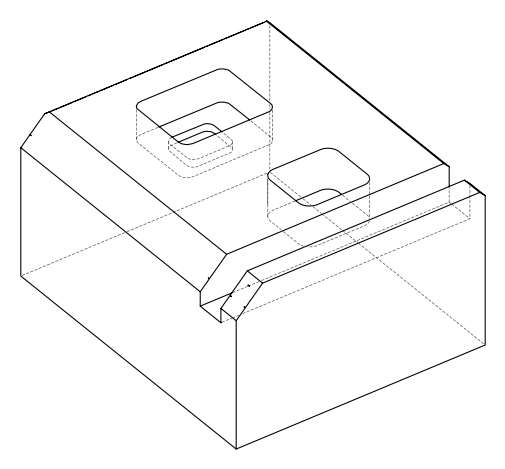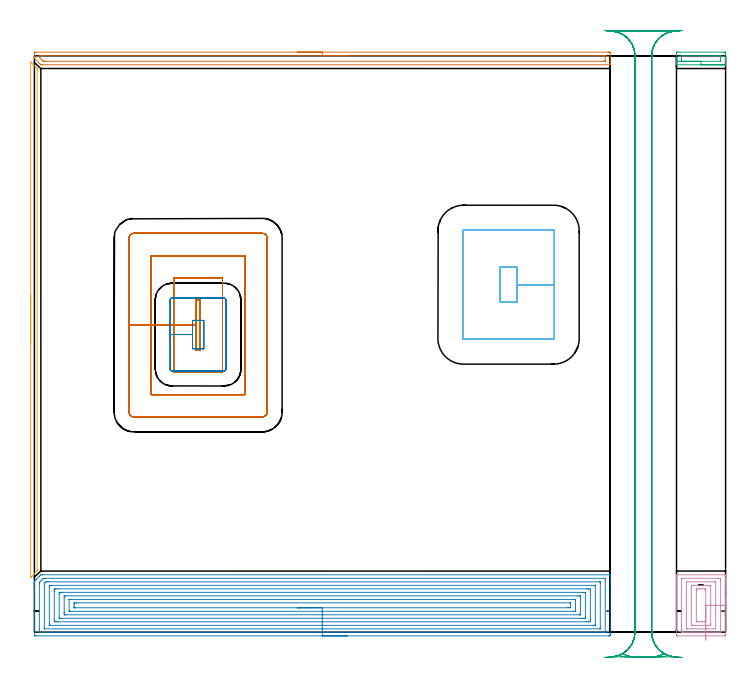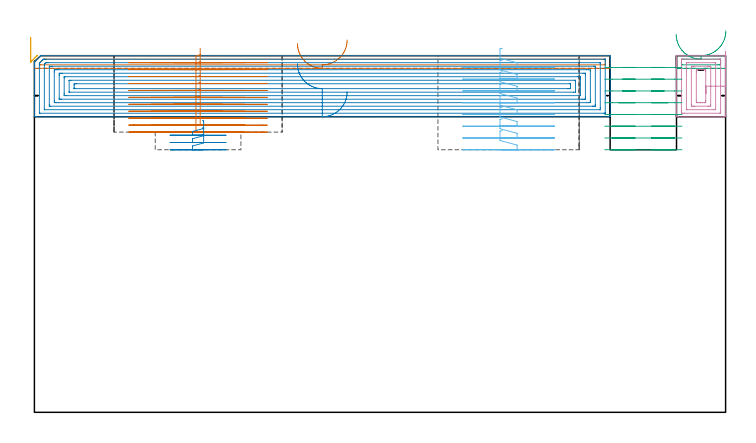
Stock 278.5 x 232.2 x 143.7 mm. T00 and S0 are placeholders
(PLAN: 9 operations, 3 tool changes, 54.4 min)
(1 AREA_MILL | FG_CHAMFER_SURFACE | UGT0205_001 | 3.89 min | 3062 mm3)
(2 AREA_MILL_1 | FG_CHAMFER_SURFACE_1 | UGT0205_001 | 17.08 min | 72700 mm3)
(3 AREA_MILL_2 | FG_CHAMFER_SURFACE_2 | UGT0205_001 | 0.5 min | 305 mm3)
(4 AREA_MILL_3 | FG_CHAMFER_SURFACE_3 | UGT0205_001 | 1.7 min | 8495 mm3)
(5 AREA_MILL_4 | FG_CHAMFER_SURFACE_4 | UGT0205_001 | 1.8 min | 687 mm3)
(6 MILL_RECTANGULAR_POCKET | POCKET_RECTANGULAR_STRAIGHT | UGT0201_094 | Follow Part, ap 5, ae 75% | 4.48 min | 134591 mm3)
(7 MILL_RECTANGULAR_POCKET_1 | POCKET_RECTANGULAR_STRAIGHT_1 | NXT0201_011 | Follow Part, ap 3, ae 75% | 14.88 min | 177660 mm3)
(8 MILL_RECTANGULAR_POCKET_2 | POCKET_RECTANGULAR_STRAIGHT_2 | NXT0201_011 | Follow Part, ap 3, ae 75% | 1.15 min | 9867 mm3)
(9 MILL_RECTANGULAR_SLOT | SLOT_RECTANGULAR | UGT0201_094 | Follow Part, ap 5, ae 75% | 8.91 min | 229919 mm3)
(TOOL UGT0205_001 | Chamfer Mill 20 x 3 x 45 deg. | D20 FL50 Z2)
(TOOL UGT0201_094 | End mill 20 mm | D20 FL38 Z4)
(TOOL NXT0201_011 | ENDMILL 12mm [2P460-1200-NA 1630] | D12 FL38 Z6)
(OP 1 AREA_MILL)
G17 G21 G94 G90
T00 M6
G54
G17 G0 G90 X106. Y233.7 S1061 M3
G43 Z153.7 H0
Z148.6
G94 G1 X106.038 Z147.728 F250.
X106.152 Z146.863
X106.341 Z146.012
X106.603 Z145.18
X106.937 Z144.374
X107.34 Z143.6
X107.808 Z142.864
X108.34 Z142.172
X108.929 Z141.529
X109.572 Z140.939
X110.264 Z140.408
X111. Z139.94
X111.774 Z139.537
X112.58 Z139.203
X113.412 Z138.941
X114.264 Z138.752
X115.128 Z138.638
X116. Z138.6
X231.368
X231.736 Y233.698 Z138.601
X231.99 Y233.693 Z138.604
X232. Y233.338 Z138.958
Y231.588 Z140.707
Y230.198 Z142.098
Y229.837 Z142.457
Y229.115 Z143.185
Y228.899 Z143.401
X231.998 Y228.748 Z143.544
X231.99 Y228.603 Z143.688
X231.815 Y228.6 Z143.7
X3.315
X2.605 Y228.603 Z143.689
X2.512 Y228.689 Z143.607
X2.425 Y228.775 Z143.525
X2.42 Y228.78 Z143.52
X2.237 Y228.962 Z143.337
X0.185 Y231.015 Z141.284
X0.052 Y231.15 Z141.148
X0.01 Y231.196 Z141.102
X0. Y231.511 Z140.788
Y231.74 Z140.559
Y232.463 Z139.832
Y232.824 Z139.472
X0.001 Y233.338 Z138.958
X0.004 Y233.691 Z138.605
X0.37 Y233.7 Z138.6
X116.
Y232.286 Z140.014
X229.761 Y232.285 Z140.015
X229.938 Y232.282 Z140.018
X229.98 Y232.279 Z140.021
X229.991 Y232.276 Z140.024
X229.994 Y232.263 Z140.037
X229.997 Y232.228 Z140.072
X230. Y232.052 Z140.248
Y230.301 Z141.999
X229.997 Y230.164 Z142.136
X229.993 Y230.055 Z142.245
X229.99 Y230.025 Z142.275
X229.978 Y230.021 Z142.279
X229.936 Y230.019 Z142.281
X229.58 Y230.015 Z142.285
X229.399 Y230.014 Z142.286
X4.923
X4.209 Y230.015 Z142.285
X4.026 Y230.016 Z142.284
X3.674 Y230.021 Z142.279
X3.626 Y230.035 Z142.265
X3.554 Y230.103 Z142.197
X3.446 Y230.206 Z142.094
X3.315 Y230.335 Z141.965
X2.937 Y230.712 Z141.588
X2.42 Y231.231 Z141.069
X2.07 Y231.588 Z140.712
X2.022 Y231.64 Z140.66
X2.01 Y231.691 Z140.609
X2.006 Y231.793 Z140.507
X2.001 Y231.998 Z140.302
X2.003 Y232.136 Z140.164
X2.007 Y232.245 Z140.055
X2.01 Y232.276 Z140.024
X2.022 Y232.279 Z140.021
X2.064 Y232.281 Z140.019
X2.42 Y232.285 Z140.015
X2.601 Y232.286 Z140.014
X116.
X116.872 Z140.052
X117.736 Z140.166
X118.588 Z140.355
X119.42 Z140.617
X120.226 Z140.951
X121. Z141.354
X121.736 Z141.823
X122.428 Z142.354
X123.071 Z142.943
X123.66 Z143.586
X124.192 Z144.278
X124.66 Z145.014
X125.063 Z145.788
X125.397 Z146.594
X125.659 Z147.426
X125.848 Z148.278
X125.962 Z149.143
X126. Z150.014
G0 Z153.7
M5
M2
(OP 2 AREA_MILL_1)
G17 G21 G94 G90
T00 M6
G54
G17 G0 G90 X126. Y-1.5 S1061 M3
G43 Z153.7 H0
Z129.1
G94 G1 X125.962 Z128.228 F250.
X125.848 Z127.364
X125.659 Z126.512
X125.397 Z125.68
X125.063 Z124.874
X124.66 Z124.1
X124.192 Z123.364
X123.66 Z122.672
X123.071 Z122.029
X122.428 Z121.44
X121.736 Z120.909
X121. Z120.44
X120.226 Z120.037
X119.42 Z119.703
X118.588 Z119.441
X117.736 Z119.252
X116.872 Z119.138
X116. Z119.1
X0.632
X0.166 Y-1.496 Z119.102
X0.01 Y-1.492 Z119.106
X0. Y-1.333 Z119.265
Y16.776 Z137.371
Y19.156 Z139.751
Y19.882 Z140.482
Y20.113 Z140.712
X0.007 Y20.476 Z141.075
X0.01 Y20.499 Z141.098
X0.185 Y20.682 Z141.282
X0.854 Y21.354 Z141.953
X1.973 Y22.474 Z143.073
X2.42 Y22.921 Z143.52
X2.594 Y23.097 Z143.689
X3.315 Y23.1 Z143.7
X231.815
X231.99 Y23.098 Z143.689
X232. Y22.749 Z143.348
Y22.521 Z143.121
Y21.795 Z142.39
Y20.552 Z141.149
Y19.156 Z139.752
Y-0.453 Z120.144
X231.995 Y-1.074 Z119.523
X231.99 Y-1.492 Z119.106
X231.797 Y-1.496 Z119.102
X231.368 Y-1.5 Z119.1
X116.
Y-0.086 Z120.514
X2.309
X2.049 Y-0.084 Z120.516
X2.018 Y-0.082 Z120.518
X2.01 Y-0.079 Z120.521
X2.006 Y-0.071 Z120.529
X2.002 Y-0.033 Z120.567
X2.001 Y0.002 Z120.602
X2. Y0.219 Z120.819
X2.001 Y19.156 Z139.756
X2.003 Y19.567 Z140.167
X2.01 Y20.036 Z140.636
X2.207 Y20.245 Z140.845
X2.42 Y20.469 Z141.069
X3.088 Y21.138 Z141.738
X3.315 Y21.364 Z141.964
X3.535 Y21.578 Z142.178
X3.633 Y21.671 Z142.271
X3.818 Y21.679 Z142.279
X4.209 Y21.684 Z142.284
X4.321 Y21.685 Z142.285
X229.691 Y21.686 Z142.286
X229.951 Y21.684 Z142.284
X229.982 Y21.682 Z142.282
X229.99 Y21.679 Z142.279
X229.993 Y21.671 Z142.271
X229.998 Y21.633 Z142.233
X229.999 Y21.598 Z142.198
X230. Y21.382 Z141.982
X229.999 Y0.133 Z120.733
X229.996 Y0.023 Z120.623
X229.991 Y-0.05 Z120.55
X229.986 Y-0.079 Z120.521
X229.468 Y-0.085 Z120.515
X116. Y-0.086 Z120.514
Y1.329 Z121.929
X4.129
X4.065 Y1.331 Z121.931
X4.025 Y1.334 Z121.934
X4.01 Y1.337 Z121.937
X4.008 Y1.359 Z121.959
X4.003 Y1.564 Z122.164
X4. Y1.77 Z122.37
X4.001 Y19.156 Z139.756
X4.002 Y19.36 Z139.96
X4.01 Y19.567 Z140.167
X4.017 Y19.606 Z140.206
X4.034 Y19.627 Z140.227
X4.079 Y19.676 Z140.276
X4.209 Y19.81 Z140.41
X4.323 Y19.923 Z140.523
X4.438 Y20.036 Z140.636
X4.661 Y20.249 Z140.849
X4.87 Y20.265 Z140.865
X5.103 Y20.267 Z140.867
X5.758 Y20.271 Z140.871
X227.871
X227.935 Y20.269 Z140.869
X227.975 Y20.266 Z140.866
X227.99 Y20.263 Z140.863
X227.992 Y20.241 Z140.841
X227.997 Y20.036 Z140.636
X228. Y19.831 Z140.431
Y2.238 Z122.838
X227.998 Y1.564 Z122.164
X227.995 Y1.364 Z121.964
X227.99 Y1.336 Z121.936
X227.97 Y1.334 Z121.934
X227.911 Y1.331 Z121.931
X227.791 Y1.329 Z121.929
X116.
Y2.743 Z123.343
X6.588
X6.148 Y2.744 Z123.344
X6.062 Y2.746 Z123.346
X6.023 Y2.749 Z123.349
X6.01 Y2.753 Z123.353
X6.008 Y2.776 Z123.376
X6.004 Y2.885 Z123.485
X6. Y3.321 Z123.921
Y18.274 Z138.874
X6.004 Y18.715 Z139.315
X6.008 Y18.824 Z139.424
X6.009 Y18.847 Z139.447
X6.035 Y18.85 Z139.45
X6.105 Y18.853 Z139.453
X6.303 Y18.856 Z139.456
X6.892 Y18.857 Z139.457
X7.196
X225.412
X225.852 Y18.856 Z139.456
X225.938 Y18.854 Z139.454
X225.977 Y18.851 Z139.451
X225.99 Y18.847 Z139.447
X225.992 Y18.824 Z139.424
X225.996 Y18.715 Z139.315
X226. Y18.279 Z138.879
Y3.326 Z123.926
X225.996 Y2.885 Z123.485
X225.992 Y2.776 Z123.376
X225.99 Y2.754 Z123.354
X225.965 Y2.75 Z123.35
X225.895 Y2.747 Z123.347
X225.697 Y2.744 Z123.344
X225.108 Y2.743 Z123.343
X224.804
X116.
Y4.157 Z124.757
X9.622
X8.726 Y4.159 Z124.759
X8.681 Y4.161 Z124.761
X8.01 Y4.203 Z124.803
X8.001 Y4.871 Z125.471
Y16.517 Z137.117
X8.004 Y17.183 Z137.783
X8.01 Y17.397 Z137.997
X8.637 Y17.44 Z138.04
X8.681 Y17.441 Z138.041
X9.528 Y17.443 Z138.043
X222.378
X223.274 Y17.441 Z138.041
X223.319 Y17.439 Z138.039
X223.99 Y17.397 Z137.997
X223.999 Y16.729 Z137.329
Y5.083 Z125.683
X223.996 Y4.417 Z125.017
X223.99 Y4.203 Z124.803
X223.363 Y4.16 Z124.76
X223.319 Y4.159 Z124.759
X222.472 Y4.157 Z124.757
X116.
Y5.571 Z126.171
X10.867
X10.469 Y5.572 Z126.172
X10.072 Y5.576 Z126.176
X10.022 Y5.578 Z126.178
X10.009 Y5.584 Z126.184
X10.006 Y5.604 Z126.204
X10.002 Y5.685 Z126.285
X10. Y5.808 Z126.408
Y5.962 Z126.562
Y15.22 Z135.82
X10.002 Y15.638 Z136.238
X10.006 Y15.869 Z136.469
X10.01 Y15.983 Z136.583
X10.023 Y16.022 Z136.622
X10.076 Y16.025 Z136.625
X10.469 Y16.028 Z136.628
X10.966 Y16.029 Z136.629
X11.364
X221.133
X221.531 Y16.028 Z136.628
X221.928 Y16.024 Z136.624
X221.978 Y16.022 Z136.622
X221.99 Y16.016 Z136.616
X221.994 Y15.996 Z136.596
X221.998 Y15.915 Z136.515
X222. Y15.792 Z136.392
Y15.638 Z136.238
Y6.38 Z126.98
X221.998 Y5.962 Z126.562
X221.994 Y5.732 Z126.332
X221.99 Y5.617 Z126.217
X221.977 Y5.578 Z126.178
X221.924 Y5.575 Z126.175
X221.531 Y5.573 Z126.173
X221.034 Y5.571 Z126.171
X220.636
X116.
Y6.985 Z127.585
X13.006 Y6.986 Z127.586
X12.258 Y6.99 Z127.59
X12.105 Y6.992 Z127.592
X12.009 Y7.001 Z127.601
X12.007 Y7.025 Z127.625
X12.002 Y7.094 Z127.694
X12. Y7.721 Z128.321
Y7.975 Z128.575
Y14.132 Z134.732
X12.003 Y14.386 Z134.986
X12.008 Y14.555 Z135.155
X12.011 Y14.609 Z135.209
X12.025 Y14.61 Z135.21
X12.071 Y14.612 Z135.212
X12.258 Y14.614 Z135.214
X12.404 Y14.615 Z135.215
X218.994 Y14.614 Z135.214
X219.742 Y14.61 Z135.21
X219.895 Y14.608 Z135.208
X219.991 Y14.599 Z135.199
X219.993 Y14.575 Z135.175
X219.998 Y14.506 Z135.106
X220. Y13.879 Z134.479
Y13.625 Z134.225
Y7.468 Z128.068
X219.997 Y7.214 Z127.814
X219.992 Y7.045 Z127.645
X219.989 Y6.991 Z127.591
X219.975 Y6.99 Z127.59
X219.929 Y6.988 Z127.588
X219.742 Y6.986 Z127.586
X219.596 Y6.985 Z127.585
X116.
Y8.4 Z129.
X14.251
X14.047 Y8.403 Z129.003
X14.02 Y8.405 Z129.005
X14.01 Y8.407 Z129.007
X14.006 Y8.464 Z129.064
X14.001 Y8.555 Z129.155
X14. Y13.044 Z133.644
X14.003 Y13.091 Z133.691
X14.01 Y13.18 Z133.78
X14.026 Y13.194 Z133.794
X14.047 Y13.195 Z133.795
X14.737 Y13.2 Z133.8
X217.749
X217.953 Y13.197 Z133.797
X217.98 Y13.195 Z133.795
X217.99 Y13.193 Z133.793
X217.994 Y13.136 Z133.736
X217.999 Y13.045 Z133.645
Y8.556 Z129.156
X217.997 Y8.509 Z129.109
X217.99 Y8.42 Z129.02
X217.974 Y8.406 Z129.006
X217.953 Y8.405 Z129.005
X217.263 Y8.4 Z129.
X116.
Y9.814 Z130.414
X16.391
X16.064 Y9.816 Z130.416
X16.03 Y9.818 Z130.418
X16.013 Y9.82 Z130.42
X16.01 Y9.841 Z130.441
X16.005 Y9.96 Z130.56
X16. Y10.198 Z130.798
X16.001 Y11.24 Z131.84
X16.006 Y11.599 Z132.199
X16.01 Y11.771 Z132.371
X16.181 Y11.78 Z132.38
X16.73 Y11.784 Z132.384
X17.069 Y11.786 Z132.386
X215.609
X215.936 Y11.784 Z132.384
X215.97 Y11.782 Z132.382
X215.987 Y11.78 Z132.38
X215.99 Y11.759 Z132.359
X215.995 Y11.64 Z132.24
X216. Y11.402 Z132.002
X215.999 Y10.36 Z130.96
X215.994 Y10.002 Z130.602
X215.99 Y9.829 Z130.429
X215.819 Y9.821 Z130.421
X215.27 Y9.816 Z130.416
X214.931 Y9.814 Z130.414
X116.
X115.128 Z130.452
X114.264 Z130.566
X113.412 Z130.755
X112.58 Z131.017
X111.774 Z131.351
X111. Z131.754
X110.264 Z132.222
X109.572 Z132.753
X108.929 Z133.343
X108.34 Z133.986
X107.808 Z134.678
X107.34 Z135.414
X106.937 Z136.188
X106.603 Z136.994
X106.341 Z137.826
X106.152 Z138.677
X106.038 Z139.542
X106. Z140.414
G0 Z153.7
M5
M2
(OP 3 AREA_MILL_2)
G17 G21 G94 G90
T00 M6
G54
G17 G0 G90 X278.6 Y228.6 S1061 M3
G43 Z153.7 H0
G94 G1 X278.562 Z152.828 F250.
X278.448 Z151.964
X278.259 Z151.112
X277.997 Z150.28
X277.663 Z149.474
X277.26 Z148.7
X276.792 Z147.964
X276.26 Z147.272
X275.671 Z146.629
X275.028 Z146.04
X274.336 Z145.508
X273.6 Z145.04
X272.826 Z144.637
X272.02 Z144.303
X271.188 Z144.041
X270.336 Z143.852
X269.472 Z143.738
X268.6 Z143.7
X258.817
X258.71 Y228.603 Z143.689
X258.702 Y228.694 Z143.599
X258.7 Y228.791 Z143.507
Y229.424 Z142.875
Y230.251 Z142.048
Y230.712 Z141.584
Y230.943 Z141.354
Y231.588 Z140.709
Y231.818 Z140.479
Y232.463 Z139.831
Y233.015 Z139.279
X258.704 Y233.338 Z138.957
X258.71 Y233.691 Z138.604
X258.898 Y233.696 Z138.601
X259.262 Y233.7 Z138.6
X277.938
X278.302 Y233.696 Z138.601
X278.49 Y233.691 Z138.604
X278.5 Y233.338 Z138.957
Y233.016 Z139.279
Y232.463 Z139.831
Y231.818 Z140.479
Y231.588 Z140.709
Y230.943 Z141.354
Y230.712 Z141.584
Y230.251 Z142.048
Y228.791 Z143.508
X278.498 Y228.694 Z143.599
X278.49 Y228.603 Z143.689
X278.383 Y228.6 Z143.7
X268.6
Y230.014 Z142.286
X262.819
X261.75
X261.041 Y230.016 Z142.284
X260.858 Y230.018 Z142.282
X260.731 Y230.021 Z142.279
X260.71 Y230.062 Z142.238
X260.704 Y230.169 Z142.131
X260.701 Y230.712 Z141.588
X260.7 Y231.047 Z141.253
X260.701 Y231.588 Z140.712
X260.702 Y231.92 Z140.38
X260.71 Y232.257 Z140.043
X260.716 Y232.28 Z140.02
X260.731 Y232.282 Z140.018
X260.775 Y232.284 Z140.016
X260.863 Y232.285 Z140.015
X261.041 Y232.286 Z140.014
X275.45
X276.159 Y232.284 Z140.016
X276.342 Y232.283 Z140.017
X276.469 Y232.279 Z140.021
X276.49 Y232.238 Z140.062
X276.496 Y232.131 Z140.169
X276.499 Y231.588 Z140.712
X276.5 Y231.253 Z141.047
X276.499 Y230.712 Z141.588
X276.498 Y230.38 Z141.92
X276.49 Y230.043 Z142.257
X276.484 Y230.02 Z142.28
X276.469 Y230.018 Z142.282
X276.425 Y230.016 Z142.284
X276.337 Y230.015 Z142.285
X276.159 Y230.014 Z142.286
X268.6
X267.728 Z142.324
X266.864 Z142.438
X266.012 Z142.627
X265.18 Z142.889
X264.374 Z143.223
X263.6 Z143.626
X262.864 Z144.094
X262.172 Z144.625
X261.529 Z145.215
X260.94 Z145.858
X260.408 Z146.55
X259.94 Z147.286
X259.537 Z148.06
X259.203 Z148.866
X258.941 Z149.698
X258.752 Z150.549
X258.638 Z151.414
X258.6 Z152.286
G0 Z153.7
M5
M2
(OP 4 AREA_MILL_3)
G17 G21 G94 G90
T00 M6
G54
G17 G0 G90 X278.5 Y10.8 S1061 M3
G43 Z153.7 H0
Z145.539
G94 G1 Y11.389 Z144.896 F250.
Y11.92 Z144.203
Y12.389 Z143.468
Y12.792 Z142.694
Y13.126 Z141.888
Y13.388 Z141.056
Y13.577 Z140.204
Y13.691 Z139.339
Y13.729 Z138.468
Y13.691 Z137.596
Y13.577 Z136.731
Y13.388 Z135.879
Y13.126 Z135.047
Y12.792 Z134.241
Y12.389 Z133.468
Y11.92 Z132.732
Y11.389 Z132.04
Y10.8 Z131.397
Y-1.074 Z119.522
X278.496 Y-1.402 Z119.194
X278.49 Y-1.492 Z119.105
X278.399 Y-1.499 Z119.099
X277.938 Y-1.5 Z119.1
X259.262
X258.837 Y-1.494 Z119.103
X258.709 Y-1.491 Z119.105
X258.705 Y-1.074 Z119.522
X258.7 Y-0.519 Z120.078
Y18.6 Z139.195
Y19.156 Z139.75
Y19.804 Z140.401
Y20.036 Z140.633
Y20.684 Z141.28
Y20.915 Z141.512
Y21.379 Z141.978
X258.701 Y22.878 Z143.476
X258.71 Y23.094 Z143.692
X258.817 Y23.1 Z143.7
X278.383
X278.49 Y23.094 Z143.692
X278.5 Y22.876 Z143.474
Y21.379 Z141.978
Y20.915 Z141.512
Y20.684 Z141.28
Y20.036 Z140.633
Y19.804 Z140.401
Y19.156 Z139.75
Y10.8 Z131.397
X277.494 Y10.799 Z131.399
X276.5 Y10.8 Z131.4
X276.499 Y0.349 Z120.949
X276.493 Y0.011 Z120.611
X276.49 Y-0.079 Z120.521
X276.451 Y-0.081 Z120.519
X276.354 Y-0.083 Z120.517
X276.159 Y-0.085 Z120.515
X276.049 Y-0.086 Z120.514
X261.82
X261.041 Y-0.085 Z120.515
X260.928 Y-0.084 Z120.516
X260.713 Y-0.079 Z120.521
X260.709 Y-0.01 Z120.59
X260.702 Y0.14 Z120.74
X260.7 Y0.685 Z121.285
Y1.022 Z121.622
X260.701 Y21.251 Z141.851
X260.707 Y21.589 Z142.189
X260.71 Y21.679 Z142.279
X260.749 Y21.681 Z142.281
X260.846 Y21.683 Z142.283
X261.041 Y21.685 Z142.285
X261.151 Y21.686 Z142.286
X275.38
X276.159 Y21.685 Z142.285
X276.272 Y21.684 Z142.284
X276.487 Y21.679 Z142.279
X276.491 Y21.61 Z142.21
X276.498 Y21.46 Z142.06
X276.5 Y20.915 Z141.515
Y20.579 Z141.179
Y10.8 Z131.4
X274.5
X274.499 Y1.564 Z122.164
X274.498 Y1.449 Z122.049
X274.49 Y1.336 Z121.936
X274.381 Y1.334 Z121.934
X273.729 Y1.329 Z121.929
X263.057
X262.819 Y1.33 Z121.93
X262.741 Y1.333 Z121.933
X262.719 Y1.335 Z121.935
X262.71 Y1.369 Z121.969
X262.705 Y1.446 Z122.046
X262.701 Y1.564 Z122.164
Y20.036 Z140.636
X262.702 Y20.151 Z140.751
X262.71 Y20.264 Z140.864
X262.819 Y20.266 Z140.866
X263.471 Y20.271 Z140.871
X274.143
X274.381 Y20.27 Z140.87
X274.459 Y20.267 Z140.867
X274.481 Y20.265 Z140.865
X274.49 Y20.231 Z140.831
X274.495 Y20.154 Z140.754
X274.499 Y20.036 Z140.636
X274.5 Y10.8 Z131.4
X272.5
X272.499 Y3.323 Z123.923
X272.492 Y2.934 Z123.534
X272.486 Y2.75 Z123.35
X272.297 Y2.746 Z123.346
X271.713 Y2.743 Z123.343
X271.411
X266.074
X265.487
X265.183 Y2.744 Z123.344
X264.79 Y2.75 Z123.35
X264.71 Y2.764 Z123.364
X264.705 Y2.913 Z123.513
X264.7 Y3.222 Z123.822
Y3.323 Z123.923
X264.701 Y18.277 Z138.877
X264.708 Y18.666 Z139.266
X264.714 Y18.85 Z139.45
X264.903 Y18.854 Z139.454
X265.487 Y18.857 Z139.457
X265.789
X271.125
X271.713
X272.017 Y18.856 Z139.456
X272.41 Y18.85 Z139.45
X272.49 Y18.836 Z139.436
X272.495 Y18.687 Z139.287
X272.5 Y18.378 Z138.978
Y18.277 Z138.877
Y10.8 Z131.4
X270.5
Y5.083 Z125.683
X270.498 Y4.525 Z125.125
X270.49 Y4.203 Z124.803
X269.978 Y4.16 Z124.76
X269.934 Y4.158 Z124.758
X269.091 Y4.157 Z124.757
X268.202
X267.311 Y4.158 Z124.758
X267.266 Y4.16 Z124.76
X266.71 Y4.203 Z124.803
X266.701 Y4.762 Z125.362
X266.7 Y16.517 Z137.117
X266.702 Y17.075 Z137.675
X266.71 Y17.397 Z137.997
X267.222 Y17.44 Z138.04
X267.266 Y17.442 Z138.042
X268.109 Y17.443 Z138.043
X268.998
X269.889 Y17.442 Z138.042
X269.934 Y17.44 Z138.04
X270.49 Y17.397 Z137.997
X270.499 Y16.838 Z137.438
X270.5 Y10.8 Z131.4
Y10.157 Z130.811
Y9.465 Z130.28
Y8.729 Z129.811
Y7.955 Z129.408
Y7.149 Z129.074
Y6.317 Z128.812
Y5.465 Z128.623
Y4.601 Z128.509
Y3.729 Z128.471
Y2.857 Z128.509
Y1.992 Z128.623
Y1.141 Z128.812
Y0.309 Z129.074
Y-0.497 Z129.408
Y-1.271 Z129.811
Y-2.007 Z130.28
Y-2.699 Z130.811
Y-3.342 Z131.4
G0 Z153.7
M5
M2
(OP 5 AREA_MILL_4)
G17 G21 G94 G90
T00 M6
G54
G17 G0 G90 X-1.5 Y115.85 S1061 M3
G43 Z153.7 H0
Z151.1
G94 G1 Y115.888 Z150.228 F250.
Y116.002 Z149.363
Y116.191 Z148.512
Y116.453 Z147.68
Y116.787 Z146.874
Y117.19 Z146.1
Y117.658 Z145.364
Y118.189 Z144.672
Y118.779 Z144.029
Y119.422 Z143.44
Y120.114 Z142.908
Y120.85 Z142.44
Y121.624 Z142.037
Y122.43 Z141.703
Y123.262 Z141.441
Y124.113 Z141.252
Y124.978 Z141.138
Y125.85 Z141.1
Y229.672
X-1.495 Y229.683 Z141.104
X-1.475 Y229.672 Z141.123
X-1.404 Y229.604 Z141.195
X-1.373 Y229.573 Z141.226
X0.912 Y227.289 Z143.511
X1.097 Y227.107 Z143.688
X1.1 Y226.395 Z143.7
Y25.305
X1.097 Y24.593 Z143.688
X0.911 Y24.411 Z143.511
X0.018 Y23.517 Z142.617
X-1.324 Y22.177 Z141.276
X-1.493 Y22.019 Z141.106
X-1.5 Y22.196 Z141.1
Y125.85
Y126.721 Z141.138
Y127.586 Z141.252
Y128.438 Z141.441
Y129.27 Z141.703
Y130.076 Z142.037
Y130.85 Z142.44
Y131.586 Z142.908
Y132.278 Z143.44
Y132.921 Z144.029
Y133.51 Z144.672
Y134.041 Z145.364
Y134.51 Z146.1
Y134.913 Z146.874
Y135.247 Z147.68
Y135.509 Z148.512
Y135.698 Z149.363
Y135.812 Z150.228
Y135.85 Z151.1
G0 Z153.7
M5
M2
(OP 6 MILL_RECTANGULAR_POCKET)
G17 G21 G94 G90
T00 M6
G54
G17 G0 G90 X188.577 Y147. S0 M3
G43 Z153.7 H0
Z146.7
G94 G1 X187.6 Z146.438 F250.
Y133. Z142.687
X194.5 Z140.838
Y140. Z138.962
Y147. F500.
X187.6
Y133.
X194.5
Y140.
X209.5
Y161.7
G3 X209.2 Y162. R0.3
G1 X172.9
G3 X172.6 Y161.7 R0.3
G1 Y118.3
G3 X172.9 Y118. R0.3
G1 X209.2
G3 X209.5 Y118.3 R0.3
G1 Y140.
Y141.
G0 X188.577 Y147. Z141.962
G1 X187.6 Z141.701 F250.
Y133. Z137.949
X194.5 Z136.101
Y140. Z134.225
Y147. F500.
X187.6
Y133.
X194.5
Y140.
X209.5
Y161.7
G3 X209.2 Y162. R0.3
G1 X172.9
G3 X172.6 Y161.7 R0.3
G1 Y118.3
G3 X172.9 Y118. R0.3
G1 X209.2
G3 X209.5 Y118.3 R0.3
G1 Y140.
Y141.
G0 X188.577 Y147. Z137.225
G1 X187.6 Z136.963 F250.
Y133. Z133.212
X194.5 Z131.363
Y140. Z129.487
Y147. F500.
X187.6
Y133.
X194.5
Y140.
X209.5
Y161.7
G3 X209.2 Y162. R0.3
G1 X172.9
G3 X172.6 Y161.7 R0.3
G1 Y118.3
G3 X172.9 Y118. R0.3
G1 X209.2
G3 X209.5 Y118.3 R0.3
G1 Y140.
Y141.
G0 X188.577 Y147. Z132.487
G1 X187.6 Z132.226 F250.
Y133. Z128.474
X194.5 Z126.626
Y140. Z124.75
Y147. F500.
X187.6
Y133.
X194.5
Y140.
X209.5
Y161.7
G3 X209.2 Y162. R0.3
G1 X172.9
G3 X172.6 Y161.7 R0.3
G1 Y118.3
G3 X172.9 Y118. R0.3
G1 X209.2
G3 X209.5 Y118.3 R0.3
G1 Y140.
Y141.
G0 X188.577 Y147. Z127.75
G1 X187.6 Z127.488 F250.
Y133. Z123.737
X194.5 Z121.888
Y140. Z120.012
Y147. F500.
X187.6
Y133.
X194.5
Y140.
X209.5
Y161.7
G3 X209.2 Y162. R0.3
G1 X172.9
G3 X172.6 Y161.7 R0.3
G1 Y118.3
G3 X172.9 Y118. R0.3
G1 X209.2
G3 X209.5 Y118.3 R0.3
G1 Y140.
Y141.
G0 X188.577 Y147. Z123.012
G1 X187.6 Z122.751 F250.
Y133. Z118.999
X194.5 Z117.151
Y140. Z115.275
Y147. F500.
X187.6
Y133.
X194.5
Y140.
X209.5
Y161.7
G3 X209.2 Y162. R0.3
G1 X172.9
G3 X172.6 Y161.7 R0.3
G1 Y118.3
G3 X172.9 Y118. R0.3
G1 X209.2
G3 X209.5 Y118.3 R0.3
G1 Y140.
Y141.
G0 X188.577 Y147. Z118.275
G1 X187.6 Z118.013 F250.
Y133. Z114.262
X194.5 Z112.413
Y140. Z110.537
Y147. F500.
X187.6
Y133.
X194.5
Y140.
X209.5
Y161.7
G3 X209.2 Y162. R0.3
G1 X172.9
G3 X172.6 Y161.7 R0.3
G1 Y118.3
G3 X172.9 Y118. R0.3
G1 X209.2
G3 X209.5 Y118.3 R0.3
G1 Y140.
Y141.
G0 X188.577 Y147. Z113.537
G1 X187.6 Z113.276 F250.
Y133. Z109.524
X194.5 Z107.676
Y140. Z105.8
Y147. F500.
X187.6
Y133.
X194.5
Y140.
X209.5
Y161.7
G3 X209.2 Y162. R0.3
G1 X172.9
G3 X172.6 Y161.7 R0.3
G1 Y118.3
G3 X172.9 Y118. R0.3
G1 X209.2
G3 X209.5 Y118.3 R0.3
G1 Y140.
Y141.
G0 Z153.7
M5
M2
(OP 7 MILL_RECTANGULAR_POCKET_1)
G17 G21 G94 G90
T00 M6
G54
G17 G0 G90 X66.8 Y123.754 S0 M3
G43 Z153.7 H1
Z146.7
G94 G1 Y133.7 Z144.035 F250.
X65.1 Z143.579
Y123.7 Z140.9
Y113.7 F500.
X66.8
Y133.7
X65.1
Y123.7
X56.1
Y104.7
X75.8
Y142.7
X56.1
Y123.7
X47.1
Y95.7
X84.8
Y151.7
X47.1
Y123.7
X38.1
Y88.7
G3 X40.1 Y86.7 R2.
G1 X91.8
G3 X93.8 Y88.7 R2.
G1 Y158.7
G3 X91.8 Y160.7 R2.
G1 X40.1
G3 X38.1 Y158.7 R2.
G1 Y123.7
Y122.7
G0 X66.8 Y123.754 Z143.9
G1 Y133.7 Z141.235 F250.
X65.1 Z140.779
Y123.7 Z138.1
Y113.7 F500.
X66.8
Y133.7
X65.1
Y123.7
X56.1
Y104.7
X75.8
Y142.7
X56.1
Y123.7
X47.1
Y95.7
X84.8
Y151.7
X47.1
Y123.7
X38.1
Y88.7
G3 X40.1 Y86.7 R2.
G1 X91.8
G3 X93.8 Y88.7 R2.
G1 Y158.7
G3 X91.8 Y160.7 R2.
G1 X40.1
G3 X38.1 Y158.7 R2.
G1 Y123.7
Y122.7
G0 X66.8 Y123.754 Z141.1
G1 Y133.7 Z138.435 F250.
X65.1 Z137.979
Y123.7 Z135.3
Y113.7 F500.
X66.8
Y133.7
X65.1
Y123.7
X56.1
Y104.7
X75.8
Y142.7
X56.1
Y123.7
X47.1
Y95.7
X84.8
Y151.7
X47.1
Y123.7
X38.1
Y88.7
G3 X40.1 Y86.7 R2.
G1 X91.8
G3 X93.8 Y88.7 R2.
G1 Y158.7
G3 X91.8 Y160.7 R2.
G1 X40.1
G3 X38.1 Y158.7 R2.
G1 Y123.7
Y122.7
G0 X66.8 Y123.754 Z138.3
G1 Y133.7 Z135.635 F250.
X65.1 Z135.179
Y123.7 Z132.5
Y113.7 F500.
X66.8
Y133.7
X65.1
Y123.7
X56.1
Y104.7
X75.8
Y142.7
X56.1
Y123.7
X47.1
Y95.7
X84.8
Y151.7
X47.1
Y123.7
X38.1
Y88.7
G3 X40.1 Y86.7 R2.
G1 X91.8
G3 X93.8 Y88.7 R2.
G1 Y158.7
G3 X91.8 Y160.7 R2.
G1 X40.1
G3 X38.1 Y158.7 R2.
G1 Y123.7
Y122.7
G0 X66.8 Y123.754 Z135.5
G1 Y133.7 Z132.835 F250.
X65.1 Z132.379
Y123.7 Z129.7
Y113.7 F500.
X66.8
Y133.7
X65.1
Y123.7
X56.1
Y104.7
X75.8
Y142.7
X56.1
Y123.7
X47.1
Y95.7
X84.8
Y151.7
X47.1
Y123.7
X38.1
Y88.7
G3 X40.1 Y86.7 R2.
G1 X91.8
G3 X93.8 Y88.7 R2.
G1 Y158.7
G3 X91.8 Y160.7 R2.
G1 X40.1
G3 X38.1 Y158.7 R2.
G1 Y123.7
Y122.7
G0 X66.8 Y123.754 Z132.7
G1 Y133.7 Z130.035 F250.
X65.1 Z129.579
Y123.7 Z126.9
Y113.7 F500.
X66.8
Y133.7
X65.1
Y123.7
X56.1
Y104.7
X75.8
Y142.7
X56.1
Y123.7
X47.1
Y95.7
X84.8
Y151.7
X47.1
Y123.7
X38.1
Y88.7
G3 X40.1 Y86.7 R2.
G1 X91.8
G3 X93.8 Y88.7 R2.
G1 Y158.7
G3 X91.8 Y160.7 R2.
G1 X40.1
G3 X38.1 Y158.7 R2.
G1 Y123.7
Y122.7
G0 X66.8 Y123.754 Z129.9
G1 Y133.7 Z127.235 F250.
X65.1 Z126.779
Y123.7 Z124.1
Y113.7 F500.
X66.8
Y133.7
X65.1
Y123.7
X56.1
Y104.7
X75.8
Y142.7
X56.1
Y123.7
X47.1
Y95.7
X84.8
Y151.7
X47.1
Y123.7
X38.1
Y88.7
G3 X40.1 Y86.7 R2.
G1 X91.8
G3 X93.8 Y88.7 R2.
G1 Y158.7
G3 X91.8 Y160.7 R2.
G1 X40.1
G3 X38.1 Y158.7 R2.
G1 Y123.7
Y122.7
G0 X66.8 Y123.754 Z127.1
G1 Y133.7 Z124.435 F250.
X65.1 Z123.979
Y123.7 Z121.3
Y113.7 F500.
X66.8
Y133.7
X65.1
Y123.7
X56.1
Y104.7
X75.8
Y142.7
X56.1
Y123.7
X47.1
Y95.7
X84.8
Y151.7
X47.1
Y123.7
X38.1
Y88.7
G3 X40.1 Y86.7 R2.
G1 X91.8
G3 X93.8 Y88.7 R2.
G1 Y158.7
G3 X91.8 Y160.7 R2.
G1 X40.1
G3 X38.1 Y158.7 R2.
G1 Y123.7
Y122.7
G0 X66.8 Y123.754 Z124.3
G1 Y133.7 Z121.635 F250.
X65.1 Z121.179
Y123.7 Z118.5
Y113.7 F500.
X66.8
Y133.7
X65.1
Y123.7
X56.1
Y104.7
X75.8
Y142.7
X56.1
Y123.7
X47.1
Y95.7
X84.8
Y151.7
X47.1
Y123.7
X38.1
Y88.7
G3 X40.1 Y86.7 R2.
G1 X91.8
G3 X93.8 Y88.7 R2.
G1 Y158.7
G3 X91.8 Y160.7 R2.
G1 X40.1
G3 X38.1 Y158.7 R2.
G1 Y123.7
Y122.7
G0 X66.8 Y123.754 Z121.5
G1 Y133.7 Z118.835 F250.
X65.1 Z118.379
Y123.7 Z115.7
Y113.7 F500.
X66.8
Y133.7
X65.1
Y123.7
X56.1
Y104.7
X75.8
Y142.7
X56.1
Y123.7
X47.1
Y95.7
X84.8
Y151.7
X47.1
Y123.7
X38.1
Y88.7
G3 X40.1 Y86.7 R2.
G1 X91.8
G3 X93.8 Y88.7 R2.
G1 Y158.7
G3 X91.8 Y160.7 R2.
G1 X40.1
G3 X38.1 Y158.7 R2.
G1 Y123.7
Y122.7
G0 X66.8 Y123.754 Z118.7
G1 Y133.7 Z116.035 F250.
X65.1 Z115.579
Y123.7 Z112.9
Y113.7 F500.
X66.8
Y133.7
X65.1
Y123.7
X56.1
Y104.7
X75.8
Y142.7
X56.1
Y123.7
X47.1
Y95.7
X84.8
Y151.7
X47.1
Y123.7
X38.1
Y88.7
G3 X40.1 Y86.7 R2.
G1 X91.8
G3 X93.8 Y88.7 R2.
G1 Y158.7
G3 X91.8 Y160.7 R2.
G1 X40.1
G3 X38.1 Y158.7 R2.
G1 Y123.7
Y122.7
G0 Z153.7
M5
M2
(OP 8 MILL_RECTANGULAR_POCKET_2)
G17 G21 G94 G90
T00 M6
G54
G17 G0 G90 X67.724 Y114.2 S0 M3
G43 Z153.7 H1
Z117.546
G94 G1 X68.2 Z117.418 F250.
Y125.6 Z114.364
X63.7 Z113.158
Y119.9 Z111.631
Y114.2 F500.
X68.2
Y125.6
X63.7
Y119.9
X54.7
Y106.
G3 X55.5 Y105.2 R0.8
G1 X76.4
G3 X77.2 Y106. R0.8
G1 Y133.8
G3 X76.4 Y134.6 R0.8
G1 X55.5
G3 X54.7 Y133.8 R0.8
G1 Y119.9
Y118.9
G0 X67.724 Y114.2 Z114.631
G1 X68.2 Z114.503 F250.
Y125.6 Z111.448
X63.7 Z110.243
Y119.9 Z108.715
Y114.2 F500.
X68.2
Y125.6
X63.7
Y119.9
X54.7
Y106.
G3 X55.5 Y105.2 R0.8
G1 X76.4
G3 X77.2 Y106. R0.8
G1 Y133.8
G3 X76.4 Y134.6 R0.8
G1 X55.5
G3 X54.7 Y133.8 R0.8
G1 Y119.9
Y118.9
G0 X67.724 Y114.2 Z111.715
G1 X68.2 Z111.588 F250.
Y125.6 Z108.533
X63.7 Z107.327
Y119.9 Z105.8
Y114.2 F500.
X68.2
Y125.6
X63.7
Y119.9
X54.7
Y106.
G3 X55.5 Y105.2 R0.8
G1 X76.4
G3 X77.2 Y106. R0.8
G1 Y133.8
G3 X76.4 Y134.6 R0.8
G1 X55.5
G3 X54.7 Y133.8 R0.8
G1 Y119.9
Y118.9
G0 Z153.7
M5
M2
(OP 9 MILL_RECTANGULAR_SLOT)
G17 G21 G94 G90
T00 M6
G54
G17 G0 G90 X229.83 Y242.412 S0 M3
G43 Z153.7 H0
Z138.962
G94 G1 X232.82 Y242.166 F250.
G2 X242. Y232.2 R10. F500.
G1 Y0.
G2 X237. Y-8.66 R10.
G3 X242. Y-10. R10.
G1 X248.7
G3 X253.7 Y-8.66 R10.
G2 X248.7 Y0. R10.
G1 Y232.2
G2 X257.88 Y242.166 R10.
G1 X260.87 Y242.412 F250.
G0 X229.783 Y242.402 Z134.225
G1 X232.774 Y242.17
G2 X242. Y232.2 R10. F500.
G1 Y0.
G2 X237. Y-8.66 R10.
G3 X242. Y-10. R10.
G1 X248.7
G3 X253.7 Y-8.66 R10.
G2 X248.7 Y0. R10.
G1 Y232.2
G2 X257.926 Y242.17 R10.
G1 X260.917 Y242.402 F250.
G0 X229.783 Z129.487
G1 X232.774 Y242.17
G2 X242. Y232.2 R10. F500.
G1 Y0.
G2 X237. Y-8.66 R10.
G3 X242.006 Y-10. R10.
G1 X248.7
G3 X253.7 Y-8.66 R10.
G2 X248.7 Y0. R10.
G1 Y232.2
G2 X257.926 Y242.17 R10.
G1 X260.917 Y242.402 F250.
G0 X229.783 Z124.75
G1 X232.774 Y242.17
G2 X242. Y232.2 R10. F500.
G1 Y0.
G2 X235.532 Y-9.355 R10.
G1 X235.522 Y-9.384
G3 X238.979 Y-10. R10.
G1 X251.706
G3 X255.17 Y-9.381 R10.
G1 X255.16 Y-9.352
G2 X248.7 Y0. R10.
G1 Y232.2
G2 X257.926 Y242.17 R10.
G1 X260.917 Y242.402 F250.
G0 X229.783 Z120.012
G1 X232.774 Y242.17
G2 X242. Y232.2 R10. F500.
G1 Y0.
G2 X233.106 Y-9.939 R10.
G1 X233.104 Y-9.969
G3 X233.896 Y-10. R10.
G1 X256.785
G3 X257.589 Y-9.968 R10.
G1 X257.586 Y-9.938
G2 X248.7 Y0. R10.
G1 Y232.2
G2 X257.926 Y242.17 R10.
G1 X260.917 Y242.402 F250.
G0 Z153.7
Y-10.202
Z115.275
G1 X257.926 Y-9.97
G2 X248.7 Y0. R10. F500.
G1 Y232.2
G2 X257.926 Y242.17 R10.
G1 Y242.2
X232.774
Y242.17
G2 X242. Y232.2 R10.
G1 Y0.
G2 X232.774 Y-9.97 R10.
G1 X229.783 Y-10.202 F250.
G0 X260.917 Z110.537
G1 X257.926 Y-9.97
G2 X248.7 Y0. R10. F500.
G1 Y232.2
G2 X257.926 Y242.17 R10.
G1 Y242.2
X232.774
Y242.17
G2 X242. Y232.2 R10.
G1 Y0.
G2 X232.774 Y-9.97 R10.
G1 X229.783 Y-10.202 F250.
G0 X260.917 Z105.8
G1 X257.926 Y-9.97
G2 X248.7 Y0. R10. F500.
G1 Y232.2
G2 X257.926 Y242.17 R10.
G1 Y242.2
X232.774
Y242.17
G2 X242. Y232.2 R10.
G1 Y0.
G2 X232.774 Y-9.97 R10.
G1 X229.783 Y-10.202 F250.
G0 Z153.7
M5
M2
